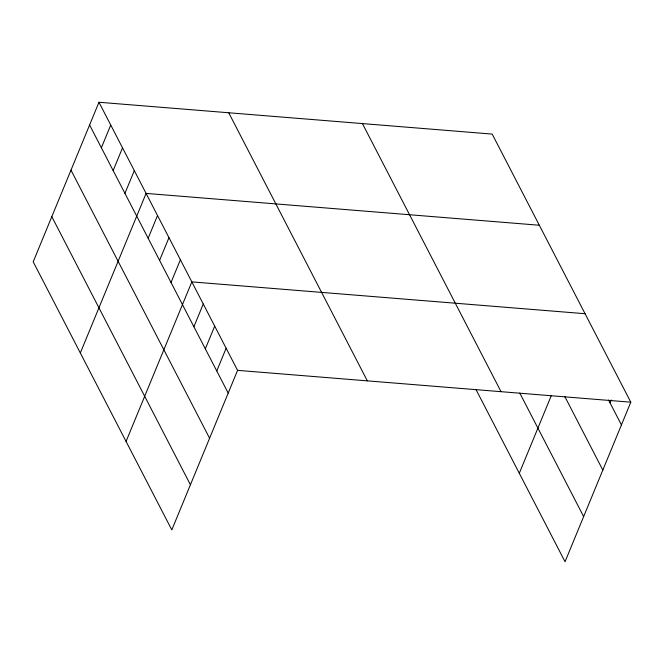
<?xml version="1.0" encoding="UTF-8"?>
<svg xmlns="http://www.w3.org/2000/svg" width="664" height="664" viewBox="0 0 664 664"><rect width="100%" height="100%" fill="white"/><g stroke="black" fill="none" stroke-linecap="round" stroke-linejoin="round"><path stroke-width="1" d="M98.961 102.256L33.2 261.815L171.81 529.913L237.571 370.354L98.961 102.256L492.19 134.087L630.8 402.185L565.039 561.744L475.939 389.403M101.376 147.773L110.747 125.048M113.162 170.565L122.525 147.831M124.94 193.348L134.311 170.623M80.327 352.966L146.088 193.407L539.317 225.245M148.155 238.26L157.526 215.526M159.592 260.379L168.963 237.646M171.03 282.49L180.392 259.765M126.069 441.435L191.83 281.885L585.059 313.715M193.896 326.729L203.267 304.004M205.334 348.849L214.704 326.115M216.771 370.968L226.133 348.235M519.298 473.274L551.327 395.553M610 402.799L611.17 399.96M237.571 370.354L630.8 402.185M608.564 400.035L621.429 424.918M564.707 396.342L602.821 470.07M519.804 393.096L583.648 516.592M362.428 123.587L501.038 391.685M228.731 112.764L367.333 380.862M89.599 124.99L228.2 393.088M70.982 170.142L209.592 438.24M51.809 216.663L190.419 484.761"/></g></svg>
